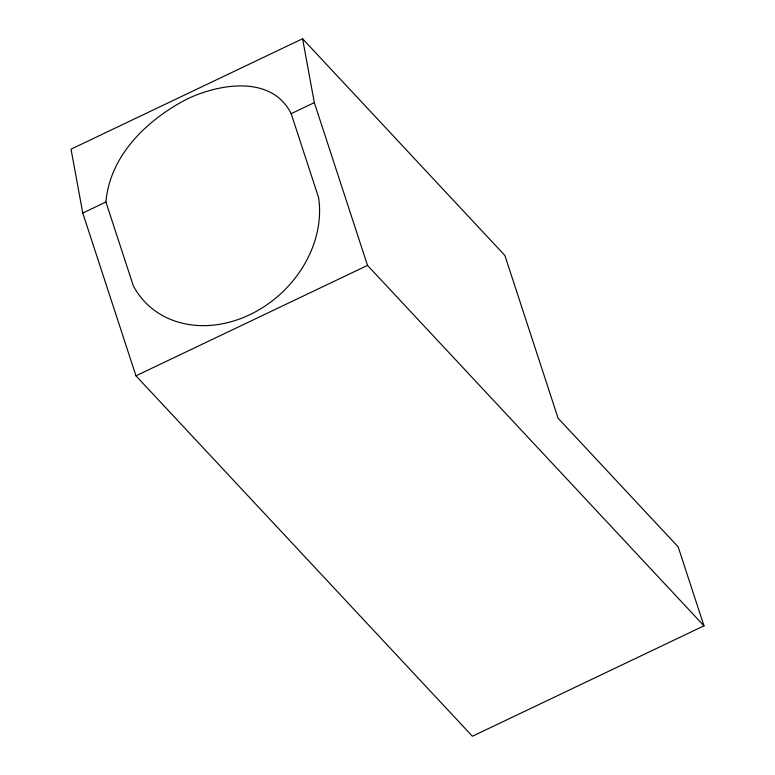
<?xml version="1.0" encoding="UTF-8"?>
<svg xmlns="http://www.w3.org/2000/svg" width="775" height="775" viewBox="0 0 775 775"><rect width="100%" height="100%" fill="white"/><g stroke="black" fill="none" stroke-linecap="round" stroke-linejoin="round"><path stroke-width="1.16" d="M105.923 202.013C109.817 155.155 147.831 119.059 187.686 98.754C219.858 83.535 271.86 74.981 291.168 113.673L318.564 197.489A105.904 87.313 -43 0 1 249.812 314.689A105.904 87.313 -43 0 1 133.319 285.83L105.923 202.013L82.77 213.057L135.964 375.817L472.421 736.25L703.971 625.832L678.173 546.879L558.097 418.248L504.893 255.488L302.579 38.75L71.029 149.168L82.77 213.057M291.168 113.673L314.321 102.629L302.579 38.75M135.964 375.817L367.515 265.399L703.971 625.832M314.321 102.629L367.515 265.399"/></g></svg>
